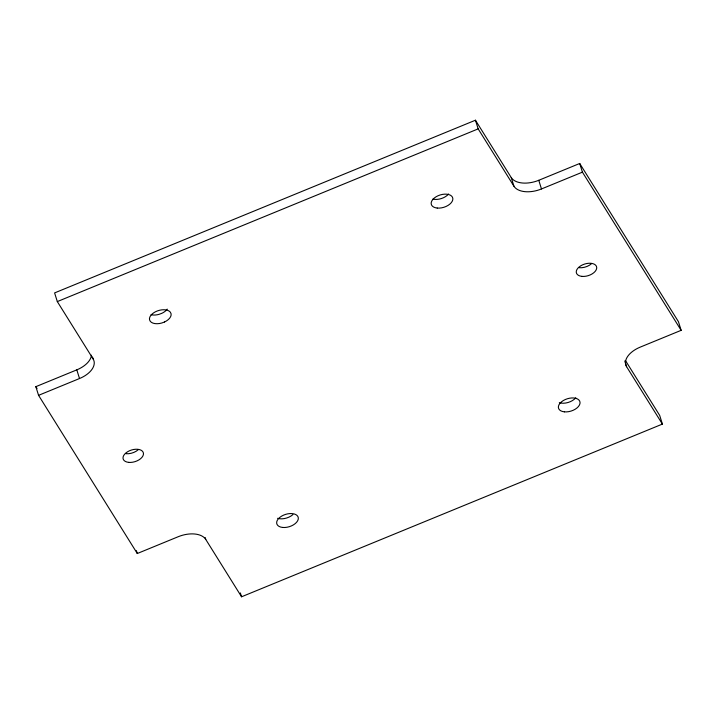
<?xml version="1.0" encoding="UTF-8"?>
<svg xmlns="http://www.w3.org/2000/svg" width="717" height="717" viewBox="0 0 717 717"><rect width="100%" height="100%" fill="white"/><g stroke="black" fill="none" stroke-linecap="round" stroke-linejoin="round"><path stroke-width="1.08" d="M205.161 537.508L205.761 539.435L241.557 596.786L662.4 424.088L626.604 366.728A22.388 12.87 -17.4 0 1 640.2 347.136L681.15 330.331L582.428 172.152L541.478 188.956A22.388 12.87 -17.4 0 1 513.955 186.232L511.239 177.565L475.443 120.214L54.6 292.912L57.315 301.588L93.111 358.939A22.388 12.87 -17.4 0 1 79.515 378.531L38.566 395.336L35.85 386.669L76.8 369.864A22.388 12.87 -17.4 0 0 91.489 355.184M57.315 301.588L478.158 128.881L513.955 186.232M511.239 177.565A22.388 12.87 -17.4 0 0 538.763 180.29L579.712 163.485L678.434 321.664L681.15 330.331M38.566 395.336L137.288 553.515L178.237 536.71A22.388 12.87 -17.4 0 1 205.761 539.435M625.654 360.884L659.685 415.412L662.4 424.088M35.85 386.669L37.033 388.56M579.712 163.485L582.428 172.152M624.794 360.956L626.604 366.728M538.763 180.29L541.478 188.956M475.443 120.214L478.158 128.881M240.347 592.932L241.557 596.786M92.502 357.012L93.111 358.939M136.382 550.629L137.288 553.515M76.8 369.864L79.515 378.531M292.93 514.582A11.194 6.435 -17.4 0 1 277.613 518.301M138.22 449.738A10.567 6.077 -17.4 0 1 125.986 453.7M575.76 397.81A11.194 6.435 -17.4 0 1 559.332 402.694M448.573 194.02A11.194 6.435 -17.4 0 1 432.871 199.111M167.24 309.126A11.194 6.435 -17.4 0 1 161.809 313.32L159.075 314.333A11.194 6.435 -17.4 0 1 151.036 314.691M591.462 263.739A10.567 6.077 -17.4 0 1 579.228 267.71M164.525 321.987L161.791 323.008A11.194 6.435 -17.4 0 1 150.301 321.35L149.548 319.827A11.194 6.435 -17.4 0 1 157.408 310.918A11.194 6.435 -17.4 0 1 170.296 312.119L171.049 313.634A11.194 6.435 -17.4 0 1 164.525 321.987M282.686 527.452A11.194 6.435 -17.4 0 0 298.317 517.898A11.194 6.435 -17.4 0 0 281.467 516.231A11.194 6.435 -17.4 0 0 282.686 527.452M128.701 462.375A10.567 6.077 -17.4 0 0 143.463 453.35A10.567 6.077 -17.4 0 0 127.554 451.773A10.567 6.077 -17.4 0 0 128.701 462.375M564.396 411.845A11.194 6.435 -17.4 0 0 580.035 402.291A11.194 6.435 -17.4 0 0 563.186 400.624A11.194 6.435 -17.4 0 0 564.396 411.845M581.944 276.377A10.567 6.077 -17.4 0 0 596.705 267.351A10.567 6.077 -17.4 0 0 580.797 265.783A10.567 6.077 -17.4 0 0 581.944 276.377M437.209 208.055A11.194 6.435 -17.4 0 0 452.839 198.492A11.194 6.435 -17.4 0 0 435.99 196.825A11.194 6.435 -17.4 0 0 437.209 208.055"/></g></svg>
